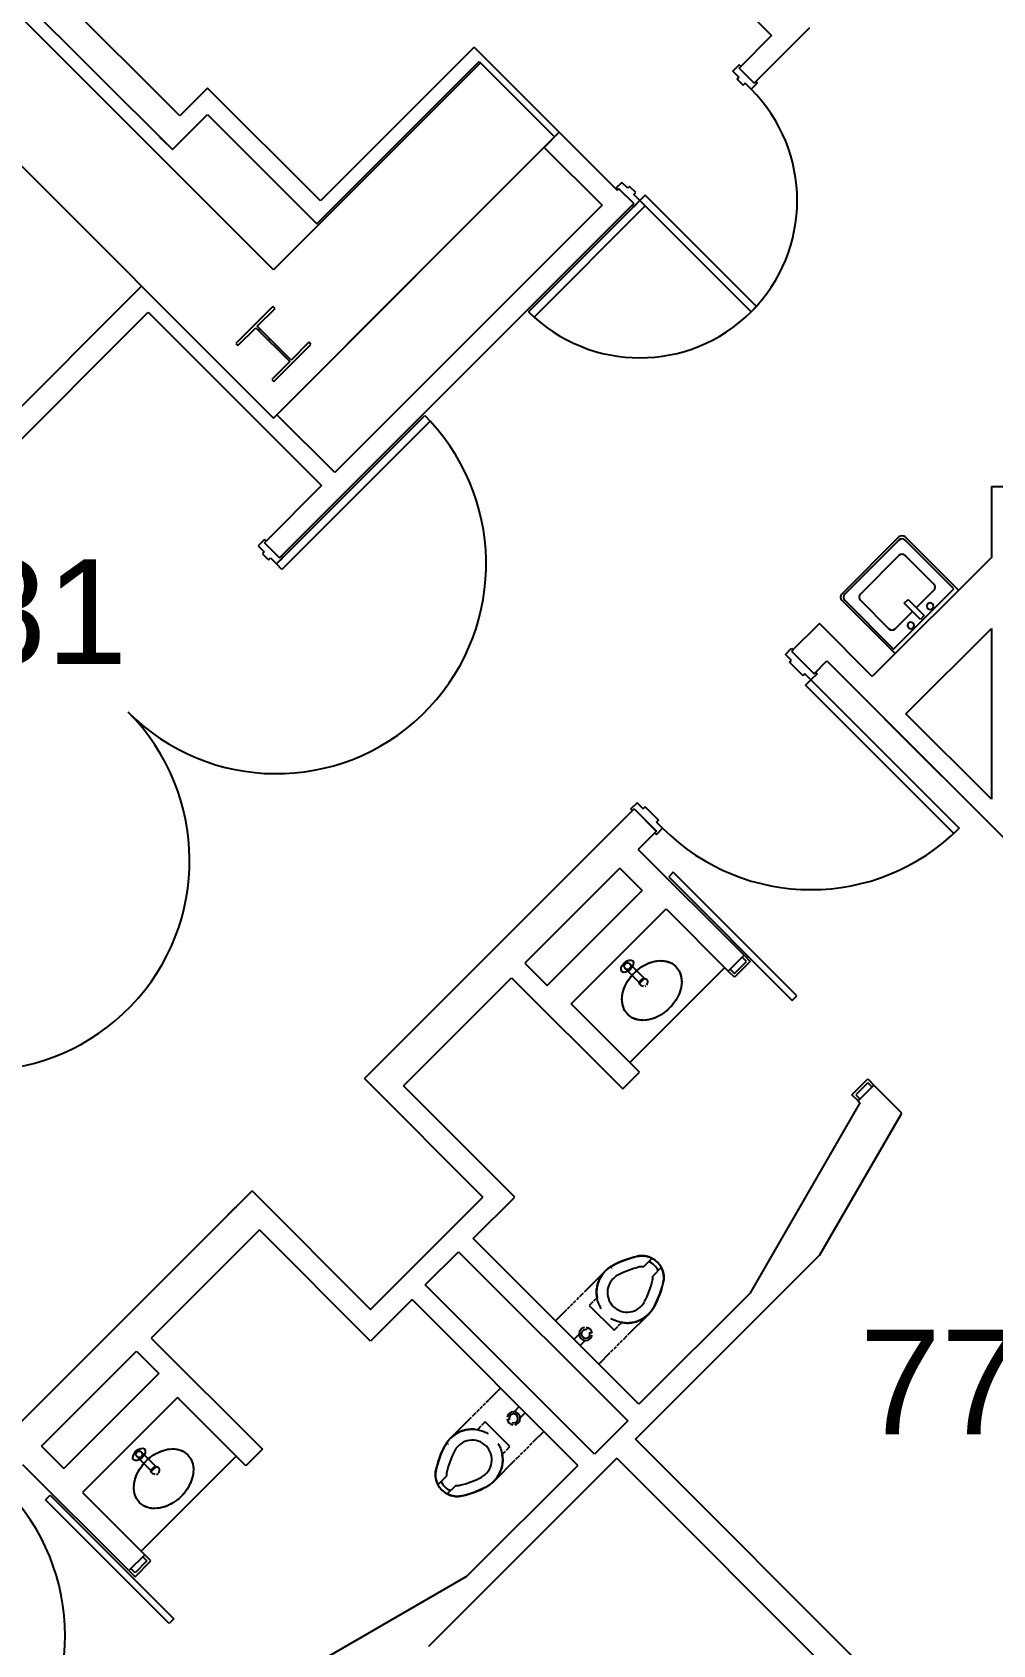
# Model space of a CAD drawing. Header units: inches. Extents: x -59 to 5673, y -29 to 4299.
# Drawn here: x 557.1 to 776.9, y 3102.1 to 3471.1 of the extents above; entities that cross this region are included whole.
import ezdxf

# ---------------------------------------------------------------- set-up
doc = ezdxf.new("R2010")
doc.units = ezdxf.units.IN
doc.header["$LTSCALE"] = 96
doc.header["$MEASUREMENT"] = 0
for name, color, linetype in [('A-ANNO-ROOM', 4, 'Continuous'), ('A-COLS', 5, 'Continuous'), ('A-DOOR', 2, 'Continuous'), ('A-FLOR-CASE', 3, 'Continuous'), ('A-FLOR-PFIX', 2, 'Continuous'), ('A-WALL-FULL', 6, 'Continuous')]:
    doc.layers.add(name, color=color, linetype=linetype)
doc.layers.add('AE-108$0$A-WALL-PATT', color=8, linetype='Continuous', lineweight=9)
doc.styles.add('ARIAL', font='arial.ttf')

msp = doc.modelspace()

# ---------------------------------------------------------------- hatches: boundary and pattern name
at = {"layer": 'AE-108$0$A-WALL-PATT', "lineweight": 9}
h = msp.add_hatch(dxfattribs=at)
h.set_pattern_fill('FP_1', color=256, style=0, pattern_type=2)
h.set_pattern_definition([(0, (0, -1.105), (30.72, 7.68), [1.267, -21.773, 1.267, -21.773, -122.88]), (0, (0, -1.105), (30.72, 7.68), [-46.08, 1.267, -44.813, 1.267, -21.773, -53.76]), (0, (0, -1.105), (30.72, 7.68), [-115.2, 1.267, -14.093, 1.267, -37.133]), (120, (11.52, 2.735), (-22.011075, 22.7643), [1.267, -21.773, 1.267, -21.773, -122.88]), (120, (11.52, 2.735), (-22.011075, 22.7643), [-46.08, 1.267, -44.813, 1.267, -21.773, -53.76]), (120, (11.52, 2.735), (-22.011075, 22.7643), [-115.2, 1.267, -14.093, 1.267, -37.133]), (240, (15.36, 18.095), (-8.708925, -30.4443), [1.267, -21.773, 1.267, -21.773, -122.88]), (240, (15.36, 18.095), (-8.708925, -30.4443), [-46.08, 1.267, -44.813, 1.267, -21.773, -53.76]), (240, (15.36, 18.095), (-8.708925, -30.4443), [-115.2, 1.267, -14.093, 1.267, -37.133])])
h.paths.add_polyline_path([(813.67, 3029.69), (814.11, 3030.13), (776.3, 3067.95), (775.86, 3067.5), (813.23, 3030.13)], flags=0)
h.paths.add_polyline_path([(762.16, 3081.2), (762.6, 3081.65), (723.18, 3121.07), (722.73, 3120.63), (762.07, 3081.29)], flags=0)
h.paths.add_polyline_path([(709.03, 3134.33), (709.48, 3134.77), (692.15, 3152.09), (691.71, 3151.65), (708.95, 3134.41)], flags=0)

# ---------------------------------------------------------------- linework, layer by layer
at = {"layer": 'A-COLS'}
for p, q in [((612.18, 3408.33), (603.7, 3399.85)), ((608.57, 3403.77), (612.66, 3407.86)), ((612.66, 3407.86), (612.18, 3408.33)), ((604.17, 3399.37), (608.26, 3403.46)), ((608.26, 3403.46), (616.01, 3395.72)), ((616.32, 3396.02), (608.57, 3403.77)), ((608.84, 3402.89), (609.14, 3403.19)), ((603.7, 3399.85), (604.17, 3399.37)), ((611.14, 3400.59), (611.44, 3400.89)), ((612.4, 3391.15), (620.88, 3399.63)), ((620.41, 3400.11), (616.32, 3396.02)), ((620.88, 3399.63), (620.41, 3400.11)), ((616.01, 3395.72), (611.92, 3391.62)), ((611.92, 3391.62), (612.4, 3391.15))]:
    msp.add_line(p, q, dxfattribs=at)
at = {"layer": 'A-DOOR'}
for p, q in [((717.44, 3462.17), (718.86, 3463.59)), ((718.86, 3463.59), (717.44, 3462.17)), ((718.81, 3460.8), (717.44, 3462.17)), ((717.44, 3462.17), (718.81, 3460.8)), ((718.86, 3463.59), (719.21, 3463.23)), ((719.21, 3463.23), (718.86, 3463.59)), ((719.21, 3463.23), (718.86, 3462.88)), ((718.86, 3462.88), (719.21, 3463.23)), ((718.86, 3462.88), (722.31, 3459.43)), ((722.31, 3459.43), (718.86, 3462.88)), ((718.37, 3460.36), (718.81, 3460.8)), ((718.81, 3460.8), (718.37, 3460.36)), ((719.79, 3458.94), (718.37, 3460.36)), ((718.37, 3460.36), (719.79, 3458.94)), ((720.23, 3459.39), (719.79, 3458.94)), ((719.79, 3458.94), (720.23, 3459.39)), ((721.6, 3458.02), (720.23, 3459.39)), ((720.23, 3459.39), (721.6, 3458.02)), ((723.01, 3459.43), (721.6, 3458.02)), ((721.6, 3458.02), (723.01, 3459.43)), ((722.31, 3459.43), (722.66, 3459.78)), ((722.66, 3459.78), (722.31, 3459.43)), ((722.66, 3459.78), (723.01, 3459.43)), ((723.01, 3459.43), (722.66, 3459.78)), ((691.99, 3436.72), (690.57, 3435.3)), ((691.99, 3436.72), (690.57, 3435.3)), ((693.36, 3435.35), (691.99, 3436.72)), ((693.36, 3435.35), (691.99, 3436.72)), ((693.8, 3435.78), (693.36, 3435.35)), ((693.8, 3435.78), (693.36, 3435.35)), ((695.21, 3434.37), (693.8, 3435.78)), ((695.21, 3434.37), (693.8, 3435.78)), ((670.69, 3407.11), (696.14, 3432.56)), ((690.57, 3435.3), (690.93, 3434.95)), ((690.57, 3435.3), (690.93, 3434.95)), ((690.93, 3434.95), (691.28, 3435.3)), ((691.28, 3435.3), (694.73, 3431.85)), ((694.73, 3431.85), (694.38, 3431.5)), ((694.73, 3431.15), (696.14, 3432.56)), ((694.73, 3431.15), (696.14, 3432.56)), ((694.77, 3433.93), (695.21, 3434.37)), ((694.77, 3433.93), (695.21, 3434.37)), ((696.14, 3432.56), (694.77, 3433.93)), ((694.77, 3433.93), (697.38, 3431.32)), ((697.38, 3433.8), (696.14, 3432.56)), ((697.38, 3431.32), (696.14, 3432.56)), ((696.14, 3432.56), (721.6, 3407.11)), ((722.84, 3408.34), (697.38, 3433.8)), ((671.92, 3405.87), (697.38, 3431.32)), ((694.38, 3431.5), (694.73, 3431.15)), ((694.38, 3431.5), (694.73, 3431.15)), ((670.69, 3407.11), (671.92, 3405.87)), ((721.6, 3407.11), (722.84, 3408.34)), ((612.98, 3349.4), (646.92, 3383.34)), ((648.16, 3382.1), (614.22, 3348.16)), ((646.92, 3383.34), (648.16, 3382.1)), ((610.24, 3354.97), (608.83, 3353.56)), ((610.6, 3354.62), (610.24, 3354.97)), ((610.24, 3354.26), (610.6, 3354.62)), ((613.69, 3350.82), (610.24, 3354.26)), ((608.83, 3353.56), (610.2, 3352.19)), ((610.2, 3352.19), (609.76, 3351.74)), ((609.76, 3351.74), (611.17, 3350.33)), ((611.17, 3350.33), (611.61, 3350.77)), ((611.61, 3350.77), (612.98, 3349.4)), ((612.98, 3349.4), (614.4, 3350.82)), ((614.04, 3351.17), (613.69, 3350.82)), ((614.4, 3350.82), (614.04, 3351.17)), ((614.22, 3348.16), (612.98, 3349.4)), ((729.45, 3328.69), (730.87, 3330.11)), ((729.45, 3328.69), (730.87, 3330.11)), ((730.82, 3327.32), (729.45, 3328.69)), ((730.82, 3327.32), (729.45, 3328.69)), ((730.87, 3330.11), (731.22, 3329.75)), ((730.87, 3330.11), (731.22, 3329.75)), ((731.22, 3329.75), (730.87, 3329.4)), ((730.87, 3329.4), (735.99, 3324.27)), ((730.38, 3326.88), (730.82, 3327.32)), ((730.38, 3326.88), (730.82, 3327.32)), ((733.48, 3323.79), (730.38, 3326.88)), ((733.48, 3323.79), (730.38, 3326.88)), ((733.92, 3324.23), (733.48, 3323.79)), ((733.92, 3324.23), (733.48, 3323.79)), ((734.87, 3323.28), (733.92, 3324.23)), ((733.92, 3324.23), (735.29, 3322.86)), ((734.05, 3321.62), (735.29, 3322.86)), ((767.99, 3287.68), (734.05, 3321.62)), ((735.29, 3322.86), (734.87, 3323.28)), ((735.29, 3322.86), (734.87, 3323.28)), ((736.7, 3324.27), (735.29, 3322.86)), ((736.7, 3324.27), (735.29, 3322.86)), ((735.29, 3322.86), (769.23, 3288.92)), ((735.93, 3324.34), (735.99, 3324.27)), ((735.99, 3324.27), (736.35, 3324.63)), ((736.35, 3324.63), (736.7, 3324.27)), ((736.35, 3324.63), (736.7, 3324.27)), ((695.51, 3294.75), (694.1, 3293.34)), ((694.1, 3293.34), (695.51, 3294.75)), ((694.1, 3293.34), (694.45, 3292.98)), ((694.45, 3292.98), (694.1, 3293.34)), ((694.45, 3292.98), (694.8, 3293.34)), ((694.8, 3293.34), (694.45, 3292.98)), ((694.8, 3293.34), (699.86, 3288.28)), ((694.8, 3293.34), (699.93, 3288.21)), ((696.88, 3293.38), (695.51, 3294.75)), ((695.51, 3294.75), (696.88, 3293.38)), ((697.32, 3293.82), (696.88, 3293.38)), ((696.88, 3293.38), (697.32, 3293.82)), ((700.42, 3290.73), (697.32, 3293.82)), ((697.32, 3293.82), (700.42, 3290.73)), ((699.93, 3288.21), (699.58, 3287.86)), ((699.58, 3287.86), (699.93, 3288.21)), ((699.58, 3287.86), (699.93, 3287.5)), ((699.93, 3287.5), (699.58, 3287.86)), ((699.86, 3288.28), (699.93, 3288.21)), ((699.93, 3288.21), (699.86, 3288.28)), ((699.93, 3287.5), (701.34, 3288.92)), ((701.34, 3288.92), (699.93, 3287.5)), ((699.97, 3290.29), (700.42, 3290.73)), ((700.42, 3290.73), (699.97, 3290.29)), ((700.93, 3289.34), (699.97, 3290.29)), ((699.97, 3290.29), (701.34, 3288.92)), ((701.34, 3288.92), (700.93, 3289.34)), ((700.93, 3289.34), (701.34, 3288.92)), ((769.23, 3288.92), (767.99, 3287.68)), ((703.79, 3278.87), (702.73, 3277.81)), ((702.73, 3277.81), (731.02, 3249.52)), ((732.08, 3250.58), (703.79, 3278.87)), ((721.41, 3258.42), (717.79, 3254.8)), ((717.79, 3255.68), (720.53, 3258.42)), ((719.55, 3259.4), (720, 3259.84)), ((720.53, 3258.42), (719.55, 3259.4)), ((720, 3259.84), (721.41, 3258.42)), ((716.37, 3256.21), (716.81, 3256.66)), ((717.79, 3254.8), (716.37, 3256.21)), ((716.81, 3256.66), (717.79, 3255.68)), ((731.02, 3249.52), (732.08, 3250.58)), ((744.66, 3227.93), (748.28, 3231.55)), ((748.28, 3230.67), (745.54, 3227.93)), ((748.28, 3231.55), (749.69, 3230.14)), ((749.25, 3229.7), (748.28, 3230.67)), ((749.69, 3230.14), (749.25, 3229.7)), ((746.07, 3226.52), (744.66, 3227.93)), ((745.54, 3227.93), (746.51, 3226.96)), ((746.51, 3226.96), (746.07, 3226.52)), ((560.16, 3135.24), (561.22, 3136.3)), ((588.45, 3106.95), (560.16, 3135.24)), ((561.22, 3136.3), (589.51, 3108.01)), ((582.82, 3122.66), (582.37, 3122.22)), ((582.37, 3122.22), (583.35, 3121.24)), ((584.23, 3121.24), (582.82, 3122.66)), ((579.63, 3119.48), (579.19, 3119.03)), ((579.19, 3119.03), (580.61, 3117.62)), ((580.61, 3118.5), (579.63, 3119.48)), ((580.61, 3117.62), (584.23, 3121.24)), ((580.61, 3117.62), (584.23, 3121.24)), ((583.35, 3121.24), (580.61, 3118.5)), ((589.51, 3108.01), (588.45, 3106.95))]:
    msp.add_line(p, q, dxfattribs=at)
for centre, radius, start, end in [((696.14, 3432.56), 36, 315, 45), ((696.14, 3432.56), 36, 315, 45), ((696.14, 3432.56), 36, 225, 315), ((612.98, 3349.4), 48, 225, 42.9106), ((545.1, 3281.52), 48, 227.0894, 45), ((735.29, 3322.86), 48, 225, 315), ((735.29, 3322.86), 48, 225, 315), ((516.61, 3104.19), 48, 315, 45)]:
    msp.add_arc(centre, radius, start, end, dxfattribs=at)
at = {"layer": 'A-FLOR-CASE'}
for p, q in [((715.58, 3257.01), (693.83, 3235.27)), ((603.76, 3145.2), (582.02, 3123.45))]:
    msp.add_line(p, q, dxfattribs=at)
at = {"layer": 'A-FLOR-PFIX'}
for p, q in [((755.43, 3355.57), (742.35, 3342.49)), ((755.43, 3354.86), (743.06, 3342.49)), ((769.04, 3343.37), (756.85, 3355.57)), ((767.98, 3343.72), (756.85, 3354.86)), ((755.43, 3351.32), (746.59, 3342.49)), ((763.39, 3344.78), (756.85, 3351.32)), ((754.2, 3329.93), (767.98, 3343.72)), ((759.41, 3339.39), (763.39, 3343.37)), ((742.35, 3341.07), (754.55, 3328.87)), ((743.06, 3341.07), (754.2, 3329.93)), ((746.59, 3341.07), (753.13, 3334.53)), ((756.63, 3340.4), (757.51, 3341.28)), ((760.32, 3336.71), (756.63, 3340.4)), ((757.51, 3341.28), (761.2, 3337.59)), ((754.55, 3334.53), (758.53, 3338.51)), ((761.2, 3337.59), (760.32, 3336.71)), ((698.13, 3258.03), (699.56, 3258.47)), ((699.56, 3258.47), (700.96, 3258.61)), ((700.96, 3258.61), (702.26, 3258.45)), ((702.26, 3258.45), (703.42, 3258)), ((696.13, 3253.48), (692.77, 3256.83)), ((693.34, 3253.93), (694.28, 3255.23)), ((693.83, 3257.89), (697.19, 3254.54)), ((694.28, 3255.23), (695.43, 3256.38)), ((695.43, 3256.38), (696.74, 3257.33)), ((696.74, 3257.33), (698.13, 3258.03)), ((703.42, 3258), (704.38, 3257.28)), ((704.38, 3257.28), (705.1, 3256.32)), ((705.07, 3256.39), (705.19, 3256.16)), ((705.1, 3256.32), (705.55, 3255.16)), ((705.55, 3255.16), (705.71, 3253.86)), ((692.05, 3249.71), (692.19, 3251.1)), ((692.19, 3251.1), (692.63, 3252.53)), ((692.63, 3252.53), (693.34, 3253.93)), ((695.98, 3253.58), (696.01, 3253.8)), ((696.1, 3253.21), (695.98, 3253.58)), ((696.01, 3253.8), (696.66, 3254.44)), ((696.44, 3252.87), (696.1, 3253.21)), ((697.19, 3254.54), (696.13, 3253.48)), ((696.98, 3252.73), (696.44, 3252.87)), ((696.66, 3254.44), (697.28, 3254.56)), ((697.28, 3254.56), (697.68, 3254.38)), ((697.68, 3254.38), (697.78, 3254.27)), ((705.13, 3251.03), (704.43, 3249.64)), ((705.57, 3252.46), (705.13, 3251.03)), ((705.71, 3253.86), (705.57, 3252.46)), ((692.21, 3248.4), (692.05, 3249.71)), ((692.66, 3247.24), (692.21, 3248.4)), ((693.38, 3246.28), (692.66, 3247.24)), ((703.48, 3248.33), (702.33, 3247.18)), ((704.43, 3249.64), (703.48, 3248.33)), ((694.34, 3245.56), (693.38, 3246.28)), ((694.51, 3245.47), (694.28, 3245.59)), ((695.5, 3245.11), (694.34, 3245.56)), ((696.81, 3244.95), (695.5, 3245.11)), ((698.2, 3245.09), (696.81, 3244.95)), ((699.63, 3245.53), (698.2, 3245.09)), ((701.03, 3246.23), (699.63, 3245.53)), ((702.33, 3247.18), (701.03, 3246.23)), ((688.84, 3188.14), (689.06, 3188.32)), ((689.06, 3188.32), (689.29, 3188.48)), ((689.29, 3188.48), (689.53, 3188.63)), ((689.53, 3188.63), (689.77, 3188.77)), ((689.77, 3188.77), (689.94, 3188.87)), ((689.94, 3188.87), (690.76, 3189.28)), ((690.76, 3189.28), (691.6, 3189.66)), ((691.6, 3189.66), (692.45, 3190.01)), ((692.45, 3190.01), (693.32, 3190.33)), ((693.32, 3190.33), (694.19, 3190.61)), ((694.19, 3190.61), (695.08, 3190.85)), ((695.08, 3190.85), (695.47, 3190.95)), ((695.47, 3190.95), (695.67, 3190.99)), ((695.67, 3190.99), (695.87, 3191.02)), ((695.87, 3191.02), (696.07, 3191.05)), ((696.07, 3191.05), (696.26, 3191.06)), ((696.26, 3191.06), (696.46, 3191.08)), ((696.46, 3191.08), (696.66, 3191.08)), ((696.66, 3191.08), (696.86, 3191.07)), ((696.86, 3191.07), (697.06, 3191.06)), ((696.97, 3188.55), (698.93, 3190.51)), ((697.06, 3191.06), (697.26, 3191.04)), ((697.26, 3191.04), (697.46, 3191.01)), ((697.46, 3191.01), (697.66, 3190.97)), ((697.66, 3190.97), (697.85, 3190.92)), ((697.85, 3190.92), (698.04, 3190.87)), ((698.04, 3190.87), (698.23, 3190.81)), ((698.23, 3190.81), (698.42, 3190.74)), ((698.42, 3190.74), (698.61, 3190.66)), ((698.61, 3190.66), (698.79, 3190.58)), ((698.79, 3190.58), (698.97, 3190.49)), ((698.97, 3190.49), (699.14, 3190.39)), ((701.05, 3188.39), (699.09, 3186.43)), ((699.14, 3190.39), (699.31, 3190.29)), ((699.31, 3190.29), (699.48, 3190.18)), ((699.48, 3190.18), (699.64, 3190.06)), ((699.64, 3190.06), (699.8, 3189.93)), ((699.8, 3189.93), (699.95, 3189.8)), ((699.95, 3189.8), (700.1, 3189.67)), ((700.1, 3189.67), (700.15, 3189.61)), ((700.15, 3189.61), (700.29, 3189.47)), ((700.29, 3189.47), (700.42, 3189.32)), ((700.42, 3189.32), (700.55, 3189.16)), ((700.55, 3189.16), (700.67, 3189)), ((700.67, 3189), (700.78, 3188.84)), ((700.78, 3188.84), (700.89, 3188.67)), ((700.89, 3188.67), (700.99, 3188.5)), ((700.99, 3188.5), (701.08, 3188.32)), ((701.08, 3188.32), (701.17, 3188.14)), ((683.44, 3182.8), (688.27, 3187.63)), ((686.45, 3184.45), (686.53, 3184.72)), ((686.53, 3184.72), (686.61, 3184.98)), ((686.61, 3184.98), (686.71, 3185.25)), ((686.71, 3185.25), (686.82, 3185.5)), ((686.82, 3185.5), (686.93, 3185.76)), ((686.93, 3185.76), (687.06, 3186.01)), ((687.06, 3186.01), (687.2, 3186.25)), ((687.2, 3186.25), (687.35, 3186.49)), ((687.35, 3186.49), (687.5, 3186.72)), ((687.5, 3186.72), (687.67, 3186.95)), ((687.67, 3186.95), (687.85, 3187.17)), ((687.85, 3187.17), (688.03, 3187.38)), ((688.03, 3187.38), (688.22, 3187.58)), ((688.22, 3187.58), (688.42, 3187.78)), ((688.42, 3187.78), (688.63, 3187.96)), ((688.63, 3187.96), (688.84, 3188.14)), ((701.17, 3188.14), (701.25, 3187.96)), ((701.25, 3187.96), (701.32, 3187.77)), ((701.48, 3184.94), (701.26, 3184.04)), ((701.32, 3187.77), (701.38, 3187.58)), ((701.38, 3187.58), (701.44, 3187.39)), ((701.44, 3187.39), (701.49, 3187.19)), ((701.5, 3185.01), (701.48, 3184.94)), ((701.49, 3187.19), (701.53, 3187)), ((701.54, 3185.21), (701.5, 3185.01)), ((701.53, 3187), (701.56, 3186.8)), ((701.57, 3185.41), (701.54, 3185.21)), ((701.56, 3186.8), (701.59, 3186.6)), ((701.59, 3185.61), (701.57, 3185.41)), ((701.59, 3186.6), (701.61, 3186.4)), ((701.61, 3185.8), (701.59, 3185.61)), ((701.61, 3186.4), (701.61, 3186.2)), ((701.61, 3186.2), (701.62, 3186)), ((701.62, 3186), (701.61, 3185.8)), ((680.97, 3180.33), (681.51, 3180.87)), ((681.68, 3181.04), (682.21, 3181.58)), ((682.38, 3181.74), (683.27, 3182.63)), ((686.33, 3181.45), (685.55, 3180.67)), ((686.22, 3182.79), (686.23, 3183.07)), ((686.23, 3182.51), (686.22, 3182.79)), ((686.23, 3183.07), (686.25, 3183.35)), ((686.24, 3182.23), (686.23, 3182.51)), ((686.26, 3181.95), (686.24, 3182.23)), ((686.25, 3183.35), (686.29, 3183.62)), ((686.3, 3181.67), (686.26, 3181.95)), ((686.29, 3183.62), (686.33, 3183.9)), ((686.34, 3181.39), (686.3, 3181.67)), ((686.33, 3183.9), (686.38, 3184.18)), ((686.4, 3181.12), (686.34, 3181.39)), ((686.38, 3184.18), (686.45, 3184.45)), ((686.47, 3180.85), (686.4, 3181.12)), ((686.55, 3180.58), (686.47, 3180.85)), ((700.36, 3181.44), (699.99, 3180.59)), ((700.69, 3182.29), (700.36, 3181.44)), ((700.99, 3183.16), (700.69, 3182.29)), ((701.26, 3184.04), (700.99, 3183.16)), ((676.82, 3176.18), (679.39, 3178.75)), ((679.55, 3178.91), (680.09, 3179.45)), ((680.26, 3179.62), (680.8, 3180.16)), ((685.4, 3180.52), (684.56, 3179.68)), ((684.56, 3179.68), (690.22, 3174.02)), ((686.64, 3180.31), (686.55, 3180.58)), ((686.74, 3180.05), (686.64, 3180.31)), ((686.85, 3179.8), (686.74, 3180.05)), ((686.97, 3179.54), (686.85, 3179.8)), ((687.1, 3179.3), (686.97, 3179.54)), ((687.24, 3179.05), (687.1, 3179.3)), ((687.31, 3178.94), (687.24, 3179.05)), ((698.17, 3177.73), (693.34, 3172.9)), ((697.64, 3177.25), (697.42, 3177.08)), ((697.85, 3177.43), (697.64, 3177.25)), ((698.06, 3177.62), (697.85, 3177.43)), ((698.26, 3177.82), (698.06, 3177.62)), ((698.45, 3178.03), (698.26, 3177.82)), ((698.63, 3178.24), (698.45, 3178.03)), ((698.8, 3178.46), (698.63, 3178.24)), ((698.97, 3178.69), (698.8, 3178.46)), ((699.12, 3178.92), (698.97, 3178.69)), ((699.27, 3179.16), (699.12, 3178.92)), ((699.41, 3179.4), (699.27, 3179.16)), ((699.59, 3179.76), (699.41, 3179.4)), ((699.99, 3180.59), (699.59, 3179.76)), ((689.76, 3176.6), (689.52, 3176.74)), ((690.01, 3176.47), (689.76, 3176.6)), ((690.26, 3176.34), (690.01, 3176.47)), ((690.22, 3174.02), (691.06, 3174.87)), ((690.52, 3176.23), (690.26, 3176.34)), ((690.78, 3176.13), (690.52, 3176.23)), ((691.04, 3176.03), (690.78, 3176.13)), ((691.31, 3175.95), (691.04, 3176.03)), ((691.21, 3175.02), (691.99, 3175.79)), ((691.58, 3175.88), (691.31, 3175.95)), ((691.85, 3175.82), (691.58, 3175.88)), ((692.13, 3175.77), (691.85, 3175.82)), ((692.4, 3175.73), (692.13, 3175.77)), ((692.68, 3175.71), (692.4, 3175.73)), ((692.96, 3175.69), (692.68, 3175.71)), ((693.24, 3175.68), (692.96, 3175.69)), ((693.52, 3175.69), (693.24, 3175.68)), ((693.8, 3175.71), (693.52, 3175.69)), ((694.08, 3175.74), (693.8, 3175.71)), ((694.36, 3175.78), (694.08, 3175.74)), ((694.63, 3175.83), (694.36, 3175.78)), ((694.91, 3175.89), (694.63, 3175.83)), ((695.18, 3175.96), (694.91, 3175.89)), ((695.44, 3176.05), (695.18, 3175.96)), ((695.71, 3176.14), (695.44, 3176.05)), ((695.97, 3176.24), (695.71, 3176.14)), ((696.22, 3176.36), (695.97, 3176.24)), ((696.47, 3176.48), (696.22, 3176.36)), ((696.72, 3176.62), (696.47, 3176.48)), ((696.96, 3176.76), (696.72, 3176.62)), ((697.19, 3176.92), (696.96, 3176.76)), ((697.42, 3177.08), (697.19, 3176.92)), ((681.06, 3171.94), (682.23, 3173.11)), ((682.47, 3170.52), (683.65, 3171.69)), ((690.7, 3170.26), (690.16, 3169.72)), ((691.4, 3170.97), (690.87, 3170.43)), ((692.11, 3171.67), (691.57, 3171.13)), ((693.17, 3172.74), (692.28, 3171.84)), ((689.28, 3168.85), (686.72, 3166.28)), ((689.99, 3169.55), (689.45, 3169.01)), ((661.69, 3158.22), (664.27, 3160.8)), ((657.81, 3154.34), (658.71, 3155.25)), ((658.86, 3155.39), (659.42, 3155.95)), ((659.57, 3156.1), (660.13, 3156.66)), ((660.28, 3156.81), (660.82, 3157.36)), ((660.99, 3157.52), (661.54, 3158.07)), ((668.51, 3156.56), (667.34, 3155.38)), ((669.92, 3155.14), (668.75, 3153.97)), ((652.81, 3149.34), (657.64, 3154.17)), ((656.35, 3151.25), (656.63, 3151.3)), ((656.63, 3151.3), (656.9, 3151.34)), ((656.9, 3151.34), (657.18, 3151.37)), ((657.18, 3151.37), (657.46, 3151.39)), ((657.46, 3151.39), (657.74, 3151.39)), ((657.74, 3151.39), (658.02, 3151.39)), ((658.02, 3151.39), (658.3, 3151.37)), ((658.3, 3151.37), (658.58, 3151.34)), ((658.58, 3151.34), (658.86, 3151.31)), ((658.86, 3151.31), (659.13, 3151.26)), ((659.77, 3152.06), (658.99, 3151.28)), ((660.76, 3153.05), (659.92, 3152.21)), ((666.42, 3147.4), (660.76, 3153.05)), ((651.39, 3147.31), (651.58, 3147.67)), ((651.58, 3147.67), (651.71, 3147.92)), ((651.71, 3147.92), (651.86, 3148.16)), ((651.86, 3148.16), (652.01, 3148.39)), ((652.01, 3148.39), (652.18, 3148.62)), ((652.18, 3148.62), (652.35, 3148.84)), ((652.35, 3148.84), (652.53, 3149.05)), ((652.53, 3149.05), (652.72, 3149.26)), ((652.72, 3149.26), (652.92, 3149.45)), ((652.92, 3149.45), (653.13, 3149.64)), ((653.13, 3149.64), (653.34, 3149.82)), ((653.34, 3149.82), (653.56, 3150)), ((653.56, 3150), (653.79, 3150.16)), ((653.79, 3150.16), (654.02, 3150.31)), ((654.02, 3150.31), (654.26, 3150.46)), ((654.26, 3150.46), (654.51, 3150.59)), ((654.51, 3150.59), (654.76, 3150.72)), ((654.76, 3150.72), (655.02, 3150.83)), ((655.02, 3150.83), (655.28, 3150.94)), ((655.28, 3150.94), (655.54, 3151.03)), ((655.54, 3151.03), (655.81, 3151.11)), ((655.81, 3151.11), (656.08, 3151.19)), ((656.08, 3151.19), (656.35, 3151.25)), ((659.13, 3151.26), (659.4, 3151.2)), ((659.4, 3151.2), (659.68, 3151.12)), ((659.68, 3151.12), (659.94, 3151.04)), ((659.94, 3151.04), (660.21, 3150.95)), ((660.21, 3150.95), (660.47, 3150.85)), ((660.47, 3150.85), (660.72, 3150.73)), ((660.72, 3150.73), (660.97, 3150.61)), ((660.97, 3150.61), (661.22, 3150.48)), ((661.22, 3150.48), (661.46, 3150.33)), ((663.67, 3148.14), (663.74, 3148.02)), ((663.74, 3148.02), (663.88, 3147.78)), ((663.88, 3147.78), (664.01, 3147.53)), ((671.43, 3148.16), (670.89, 3147.63)), ((674.17, 3150.9), (671.6, 3148.33)), ((584.4, 3141.75), (581.04, 3145.11)), ((582.11, 3146.17), (585.46, 3142.81)), ((582.56, 3143.5), (583.71, 3144.65)), ((583.71, 3144.65), (585.01, 3145.6)), ((585.01, 3145.6), (586.41, 3146.31)), ((586.41, 3146.31), (587.84, 3146.74)), ((587.84, 3146.74), (589.23, 3146.89)), ((589.23, 3146.89), (590.54, 3146.73)), ((590.54, 3146.73), (591.7, 3146.28)), ((591.7, 3146.28), (592.66, 3145.56)), ((592.66, 3145.56), (593.38, 3144.6)), ((593.35, 3144.66), (593.47, 3144.43)), ((593.38, 3144.6), (593.83, 3143.44)), ((649.73, 3143.03), (649.99, 3143.91)), ((649.99, 3143.91), (650.29, 3144.78)), ((650.29, 3144.78), (650.62, 3145.64)), ((650.62, 3145.64), (650.99, 3146.49)), ((650.99, 3146.49), (651.39, 3147.31)), ((667.54, 3144.27), (662.71, 3139.44)), ((664.01, 3147.53), (664.14, 3147.28)), ((664.14, 3147.28), (664.25, 3147.02)), ((664.25, 3147.02), (664.35, 3146.76)), ((664.35, 3146.76), (664.44, 3146.5)), ((664.44, 3146.5), (664.51, 3146.23)), ((664.51, 3146.23), (664.58, 3145.96)), ((664.58, 3145.96), (664.64, 3145.68)), ((664.64, 3145.68), (664.69, 3145.41)), ((664.65, 3145.63), (665.42, 3146.4)), ((664.69, 3145.41), (664.72, 3145.13)), ((664.72, 3145.13), (664.74, 3144.85)), ((664.75, 3144.01), (664.73, 3143.73)), ((664.74, 3144.85), (664.76, 3144.57)), ((664.76, 3144.29), (664.75, 3144.01)), ((664.76, 3144.57), (664.76, 3144.29)), ((665.59, 3146.56), (666.42, 3147.4)), ((668.6, 3145.33), (667.71, 3144.44)), ((669.31, 3146.04), (668.77, 3145.5)), ((670.01, 3146.75), (669.48, 3146.21)), ((670.72, 3147.45), (670.18, 3146.92)), ((580.47, 3139.38), (580.91, 3140.81)), ((580.91, 3140.81), (581.61, 3142.2)), ((581.61, 3142.2), (582.56, 3143.5)), ((584.26, 3141.86), (584.29, 3142.08)), ((584.37, 3141.48), (584.26, 3141.86)), ((584.29, 3142.08), (584.94, 3142.72)), ((584.71, 3141.14), (584.37, 3141.48)), ((585.46, 3142.81), (584.4, 3141.75)), ((585.26, 3141), (584.71, 3141.14)), ((584.94, 3142.72), (585.56, 3142.84)), ((585.56, 3142.84), (585.96, 3142.66)), ((585.96, 3142.66), (586.05, 3142.55)), ((593.85, 3140.73), (593.41, 3139.31)), ((593.83, 3143.44), (593.99, 3142.13)), ((593.99, 3142.13), (593.85, 3140.73)), ((649.37, 3141.27), (649.39, 3141.47)), ((649.37, 3141.07), (649.37, 3141.27)), ((649.37, 3140.87), (649.37, 3141.07)), ((649.38, 3140.67), (649.37, 3140.87)), ((649.39, 3140.47), (649.38, 3140.67)), ((649.39, 3141.47), (649.41, 3141.67)), ((649.42, 3140.27), (649.39, 3140.47)), ((649.41, 3141.67), (649.44, 3141.87)), ((649.45, 3140.08), (649.42, 3140.27)), ((649.44, 3141.87), (649.48, 3142.06)), ((649.48, 3142.06), (649.5, 3142.14)), ((649.5, 3142.14), (649.73, 3143.03)), ((649.93, 3138.69), (651.89, 3140.65)), ((663.48, 3140.36), (663.31, 3140.13)), ((663.64, 3140.59), (663.48, 3140.36)), ((663.78, 3140.83), (663.64, 3140.59)), ((663.92, 3141.07), (663.78, 3140.83)), ((664.05, 3141.32), (663.92, 3141.07)), ((664.17, 3141.57), (664.05, 3141.32)), ((664.27, 3141.83), (664.17, 3141.57)), ((664.37, 3142.09), (664.27, 3141.83)), ((664.46, 3142.36), (664.37, 3142.09)), ((664.53, 3142.63), (664.46, 3142.36)), ((664.6, 3142.9), (664.53, 3142.63)), ((664.65, 3143.18), (664.6, 3142.9)), ((664.7, 3143.45), (664.65, 3143.18)), ((664.73, 3143.73), (664.7, 3143.45)), ((580.33, 3137.98), (580.47, 3139.38)), ((580.49, 3136.68), (580.33, 3137.98)), ((580.94, 3135.52), (580.49, 3136.68)), ((591.76, 3136.61), (590.61, 3135.46)), ((592.7, 3137.91), (591.76, 3136.61)), ((593.41, 3139.31), (592.7, 3137.91)), ((649.49, 3139.88), (649.45, 3140.08)), ((649.54, 3139.69), (649.49, 3139.88)), ((649.6, 3139.5), (649.54, 3139.69)), ((649.66, 3139.31), (649.6, 3139.5)), ((649.73, 3139.12), (649.66, 3139.31)), ((649.81, 3138.94), (649.73, 3139.12)), ((649.9, 3138.76), (649.81, 3138.94)), ((649.99, 3138.58), (649.9, 3138.76)), ((650.09, 3138.41), (649.99, 3138.58)), ((650.2, 3138.24), (650.09, 3138.41)), ((650.31, 3138.07), (650.2, 3138.24)), ((650.43, 3137.91), (650.31, 3138.07)), ((650.56, 3137.76), (650.43, 3137.91)), ((650.69, 3137.61), (650.56, 3137.76)), ((650.83, 3137.46), (650.69, 3137.61)), ((650.89, 3137.41), (650.83, 3137.46)), ((651.03, 3137.27), (650.89, 3137.41)), ((651.19, 3137.14), (651.03, 3137.27)), ((651.34, 3137.02), (651.19, 3137.14)), ((651.5, 3136.9), (651.34, 3137.02)), ((651.67, 3136.79), (651.5, 3136.9)), ((651.84, 3136.68), (651.67, 3136.79)), ((652.02, 3136.59), (651.84, 3136.68)), ((652.19, 3136.5), (652.02, 3136.59)), ((654.01, 3138.52), (652.05, 3136.57)), ((657.67, 3136.75), (656.79, 3136.47)), ((658.53, 3137.06), (657.67, 3136.75)), ((659.38, 3137.41), (658.53, 3137.06)), ((660.22, 3137.79), (659.38, 3137.41)), ((661.04, 3138.21), (660.22, 3137.79)), ((661.21, 3138.3), (661.04, 3138.21)), ((661.46, 3138.45), (661.21, 3138.3)), ((661.69, 3138.6), (661.46, 3138.45)), ((661.92, 3138.76), (661.69, 3138.6)), ((662.14, 3138.93), (661.92, 3138.76)), ((662.35, 3139.11), (662.14, 3138.93)), ((662.56, 3139.3), (662.35, 3139.11)), ((662.76, 3139.5), (662.56, 3139.3)), ((662.95, 3139.7), (662.76, 3139.5)), ((663.14, 3139.91), (662.95, 3139.7)), ((663.31, 3140.13), (663.14, 3139.91)), ((581.66, 3134.56), (580.94, 3135.52)), ((582.62, 3133.84), (581.66, 3134.56)), ((582.78, 3133.75), (582.55, 3133.87)), ((583.78, 3133.39), (582.62, 3133.84)), ((585.08, 3133.23), (583.78, 3133.39)), ((586.48, 3133.37), (585.08, 3133.23)), ((587.91, 3133.81), (586.48, 3133.37)), ((589.3, 3134.51), (587.91, 3133.81)), ((590.61, 3135.46), (589.3, 3134.51)), ((652.38, 3136.41), (652.19, 3136.5)), ((652.56, 3136.34), (652.38, 3136.41)), ((652.75, 3136.27), (652.56, 3136.34)), ((652.94, 3136.21), (652.75, 3136.27)), ((653.13, 3136.15), (652.94, 3136.21)), ((653.33, 3136.11), (653.13, 3136.15)), ((653.52, 3136.07), (653.33, 3136.11)), ((653.72, 3136.04), (653.52, 3136.07)), ((653.92, 3136.02), (653.72, 3136.04)), ((654.12, 3136.01), (653.92, 3136.02)), ((654.32, 3136), (654.12, 3136.01)), ((654.52, 3136), (654.32, 3136)), ((654.72, 3136.01), (654.52, 3136)), ((654.92, 3136.03), (654.72, 3136.01)), ((655.12, 3136.06), (654.92, 3136.03)), ((655.31, 3136.09), (655.12, 3136.06)), ((655.51, 3136.13), (655.31, 3136.09)), ((655.9, 3136.23), (655.51, 3136.13)), ((656.79, 3136.47), (655.9, 3136.23))]:
    msp.add_line(p, q, dxfattribs=at)
for centre in [(693.3, 3257.36), (581.57, 3145.64)]:
    msp.add_circle(centre, 0.75, dxfattribs=at)
for centre, radius, start, end in [((756.14, 3354.86), 1, 45, 135), ((756.14, 3354.15), 1, 45, 135), ((756.14, 3350.62), 1, 45, 135), ((762.68, 3344.08), 1, 315, 45), ((743.06, 3341.78), 1, 135, 225), ((743.77, 3341.78), 1, 135, 225), ((747.3, 3341.78), 1, 135, 225), ((762.59, 3339.74), 0.75, 45, 225), ((762.59, 3339.74), 0.75, 225, 45), ((758.17, 3335.33), 0.75, 45, 225), ((758.17, 3335.33), 0.75, 225, 45), ((753.84, 3335.24), 1, 225, 315), ((696.94, 3253.73), 1, 287.4389, 305.9999), ((696.94, 3253.73), 1, 316.4853, 27), ((693.22, 3182.68), 7, 117.9647, 190.1501), ((690.04, 3187.99), 0.5, 135, 155), ((700.73, 3168.55), 23, 103.1995, 117.9647), ((700.73, 3168.55), 20.5, 103.1995, 117.9647), ((696.62, 3186.08), 5, 62.4576, 103.1995), ((696.62, 3186.08), 2.5, 81.8699, 103.1995), ((696.62, 3186.08), 5, 84.4426, 88.6497), ((696.62, 3186.08), 5, 69.4372, 75.0381), ((696.62, 3186.08), 4, 45, 67.2225), ((696.62, 3186.08), 5, 45, 62.5685), ((696.62, 3186.08), 4, 22.7775, 45), ((696.62, 3186.08), 5, 27.4315, 45), ((696.62, 3186.08), 5, 346.8005, 27.5424), ((693.22, 3182.68), 7, 162.59, 168.9346), ((693.22, 3182.68), 7, 147.7122, 153.6438), ((693.22, 3182.68), 7, 132.8372, 137.7864), ((693.22, 3182.68), 4.5, 117.9647, 225), ((679.09, 3190.19), 20.5, 332.0353, 346.8005), ((696.62, 3186.08), 2.5, 346.8005, 8.1301), ((679.09, 3190.19), 23, 332.0353, 346.8005), ((696.62, 3186.08), 5, 14.9619, 20.5628), ((696.62, 3186.08), 5, 1.3503, 5.5574), ((693.22, 3182.68), 7, 177.4709, 184.0365), ((693.22, 3182.68), 4.5, 225, 332.0353), ((693.22, 3182.68), 7, 259.8499, 332.0353), ((693.22, 3182.68), 7, 312.2136, 317.1628), ((683.73, 3173.19), 1.5, 135, 315), ((683.73, 3173.19), 1.5, 99.6633, 135), ((683.73, 3173.19), 0.996, 135, 22.3114), ((683.73, 3173.19), 0.996, 67.6886, 135), ((683.73, 3173.19), 1.5, 4.5824, 85.0375), ((693.22, 3182.68), 7, 265.9635, 272.5291), ((693.22, 3182.68), 7, 281.0654, 287.41), ((693.22, 3182.68), 7, 296.3562, 302.2878), ((683.73, 3173.19), 1.5, 315, 350.3367), ((667.25, 3153.88), 1.5, 315, 135), ((657.76, 3144.39), 7, 79.8499, 152.0353), ((657.76, 3144.39), 7, 85.9635, 92.5291), ((667.25, 3153.88), 1.5, 184.9625, 265.0375), ((667.25, 3153.88), 1.5, 135, 170.3367), ((667.25, 3153.88), 0.996, 135, 202.3114), ((667.25, 3153.88), 0.996, 247.6886, 135), ((667.25, 3153.88), 1.5, 279.3619, 315), ((671.89, 3136.89), 23, 152.0353, 166.8005), ((652.45, 3147.57), 0.5, 115, 135), ((657.76, 3144.39), 7, 132.2136, 137.1628), ((657.76, 3144.39), 4.5, 45, 152.0353), ((657.76, 3144.39), 7, 116.3562, 122.2878), ((657.76, 3144.39), 7, 101.0654, 107.41), ((671.89, 3136.89), 20.5, 152.0353, 166.8005), ((657.76, 3144.39), 4.5, 297.9647, 45), ((657.76, 3144.39), 7, 297.9647, 10.1501), ((657.76, 3144.39), 7, 357.4709, 4.0365), ((585.21, 3142), 1, 287.4389, 305.9999), ((585.21, 3142), 1, 316.4853, 27), ((654.37, 3141), 5, 166.8005, 207.5424), ((654.37, 3141), 5, 181.3503, 185.5574), ((654.37, 3141), 2.5, 166.8005, 188.1301), ((650.26, 3158.52), 20.5, 283.1995, 297.9647), ((657.76, 3144.39), 7, 327.7122, 333.6438), ((657.76, 3144.39), 7, 342.59, 348.9346), ((654.37, 3141), 5, 194.9619, 200.5628), ((654.37, 3141), 5, 207.4315, 225), ((654.37, 3141), 4, 202.7775, 225), ((654.37, 3141), 5, 225, 242.5685), ((654.37, 3141), 4, 225, 247.2225), ((654.37, 3141), 5, 242.4576, 283.1995), ((654.37, 3141), 2.5, 261.8699, 283.1995), ((650.26, 3158.52), 23, 283.1995, 297.9647), ((657.76, 3144.39), 7, 312.8372, 317.7864), ((654.37, 3141), 5, 249.4372, 255.0381), ((654.37, 3141), 5, 264.4426, 268.6497)]:
    msp.add_arc(centre, radius, start, end, dxfattribs=at)
for centre in [(693.26, 3257.34), (581.54, 3145.62)]:
    msp.add_ellipse(centre, major_axis=(-1.24, -1.24), ratio=0.571429, dxfattribs=at)
for points, knots in [([(699.35, 3258.42), (699.7, 3258.5), (700.05, 3258.56), (700.39, 3258.58), (700.39, 3258.58)], [2.2632696, 2.2632696, 2.2632696, 2.2632696, 2.4166097, 2.4167919, 2.4167919, 2.4167919, 2.4167919]), ([(700.81, 3258.6), (701.2, 3258.61), (701.64, 3258.56), (702.08, 3258.5), (702.15, 3258.48)], [2.480488, 2.480488, 2.480488, 2.480488, 2.6582707, 2.6927937, 2.6927937, 2.6927937, 2.6927937]), ([(702.18, 3258.47), (702.58, 3258.38), (703, 3258.25), (703.34, 3258.04), (703.37, 3258.02)], [2.6999308, 2.6999308, 2.6999308, 2.6999308, 2.8999317, 2.9171932, 2.9171932, 2.9171932, 2.9171932]), ([(693.95, 3254.81), (694.03, 3254.92), (694.23, 3255.17), (694.45, 3255.41), (694.58, 3255.56)], [1.4001113, 1.4001113, 1.4001113, 1.4001113, 1.4499658, 1.523624, 1.523624, 1.523624, 1.523624]), ([(695.11, 3256.08), (695.25, 3256.22), (695.49, 3256.43), (695.74, 3256.63), (695.85, 3256.71)], [1.6179686, 1.6179686, 1.6179686, 1.6179686, 1.6916268, 1.7414813, 1.7414813, 1.7414813, 1.7414813]), ([(696.43, 3257.13), (696.65, 3257.27), (696.93, 3257.45), (697.22, 3257.61), (697.29, 3257.64)], [1.8333632, 1.8333632, 1.8333632, 1.8333632, 1.9332878, 1.963065, 1.963065, 1.963065, 1.963065]), ([(697.87, 3257.92), (698.16, 3258.05), (698.48, 3258.17), (698.8, 3258.27), (698.83, 3258.28)], [2.0479389, 2.0479389, 2.0479389, 2.0479389, 2.1749488, 2.1886374, 2.1886374, 2.1886374, 2.1886374]), ([(705.13, 3256.28), (705.14, 3256.25), (705.33, 3255.88), (705.48, 3255.48), (705.57, 3255.08)], [3.3659921, 3.3659921, 3.3659921, 3.3659921, 3.3832536, 3.5832545, 3.5832545, 3.5832545, 3.5832545]), ([(705.58, 3255.04), (705.59, 3254.97), (705.68, 3254.55), (705.71, 3254.1), (705.7, 3253.71)], [3.5903916, 3.5903916, 3.5903916, 3.5903916, 3.6249146, 3.8026973, 3.8026973, 3.8026973, 3.8026973]), ([(692.08, 3250.27), (692.08, 3250.27), (692.11, 3250.61), (692.16, 3250.96), (692.25, 3251.31)], [0.7248008, 0.7248008, 0.7248008, 0.7248008, 0.7249829, 0.878323, 0.878323, 0.878323, 0.878323]), ([(692.38, 3251.83), (692.39, 3251.86), (692.49, 3252.18), (692.62, 3252.51), (692.74, 3252.8)], [0.9529552, 0.9529552, 0.9529552, 0.9529552, 0.9666439, 1.0936537, 1.0936537, 1.0936537, 1.0936537]), ([(693.02, 3253.37), (693.06, 3253.44), (693.21, 3253.73), (693.39, 3254.02), (693.53, 3254.23)], [1.1785276, 1.1785276, 1.1785276, 1.1785276, 1.2083049, 1.3082295, 1.3082295, 1.3082295, 1.3082295]), ([(705.38, 3251.73), (705.37, 3251.7), (705.27, 3251.38), (705.15, 3251.06), (705.02, 3250.77)], [4.0945479, 4.0945479, 4.0945479, 4.0945479, 4.1082365, 4.2352464, 4.2352464, 4.2352464, 4.2352464]), ([(705.68, 3253.29), (705.68, 3253.29), (705.65, 3252.95), (705.6, 3252.6), (705.52, 3252.25)], [3.8663935, 3.8663935, 3.8663935, 3.8663935, 3.8665756, 4.0199157, 4.0199157, 4.0199157, 4.0199157]), ([(692.19, 3248.52), (692.17, 3248.59), (692.09, 3249.01), (692.05, 3249.46), (692.06, 3249.85)], [0.448799, 0.448799, 0.448799, 0.448799, 0.4833219, 0.6611047, 0.6611047, 0.6611047, 0.6611047]), ([(692.64, 3247.29), (692.62, 3247.31), (692.43, 3247.68), (692.29, 3248.08), (692.2, 3248.48)], [0.2243995, 0.2243995, 0.2243995, 0.2243995, 0.241661, 0.4416618, 0.4416618, 0.4416618, 0.4416618]), ([(702.66, 3247.48), (702.51, 3247.35), (702.27, 3247.13), (702.02, 3246.93), (701.91, 3246.85)], [4.7595613, 4.7595613, 4.7595613, 4.7595613, 4.8332195, 4.883074, 4.883074, 4.883074, 4.883074]), ([(703.81, 3248.75), (703.73, 3248.64), (703.53, 3248.39), (703.32, 3248.15), (703.18, 3248.01)], [4.541704, 4.541704, 4.541704, 4.541704, 4.5915585, 4.6652167, 4.6652167, 4.6652167, 4.6652167]), ([(704.74, 3250.19), (704.71, 3250.12), (704.55, 3249.83), (704.37, 3249.55), (704.23, 3249.33)], [4.3201203, 4.3201203, 4.3201203, 4.3201203, 4.3498975, 4.4498221, 4.4498221, 4.4498221, 4.4498221]), ([(695.58, 3245.1), (695.18, 3245.18), (694.76, 3245.31), (694.42, 3245.52), (694.39, 3245.54)], [5.8415235, 5.8415235, 5.8415235, 5.8415235, 6.0415243, 6.0587858, 6.0587858, 6.0587858, 6.0587858]), ([(696.95, 3244.96), (696.56, 3244.95), (696.12, 3245), (695.69, 3245.07), (695.62, 3245.08)], [5.6220806, 5.6220806, 5.6220806, 5.6220806, 5.7998634, 5.8343864, 5.8343864, 5.8343864, 5.8343864]), ([(698.41, 3245.15), (698.06, 3245.06), (697.71, 3245.01), (697.37, 3244.98), (697.37, 3244.98)], [5.4048623, 5.4048623, 5.4048623, 5.4048623, 5.5582024, 5.5583845, 5.5583845, 5.5583845, 5.5583845]), ([(699.9, 3245.64), (699.61, 3245.52), (699.28, 3245.39), (698.96, 3245.29), (698.93, 3245.28)], [5.1895316, 5.1895316, 5.1895316, 5.1895316, 5.3165414, 5.3302301, 5.3302301, 5.3302301, 5.3302301]), ([(701.33, 3246.43), (701.12, 3246.29), (700.83, 3246.11), (700.54, 3245.96), (700.47, 3245.92)], [4.9749558, 4.9749558, 4.9749558, 4.9749558, 5.0748804, 5.1046577, 5.1046577, 5.1046577, 5.1046577]), ([(583.38, 3144.36), (583.53, 3144.49), (583.77, 3144.71), (584.02, 3144.91), (584.13, 3144.99)], [1.6179686, 1.6179686, 1.6179686, 1.6179686, 1.6916268, 1.7414813, 1.7414813, 1.7414813, 1.7414813]), ([(584.71, 3145.41), (584.92, 3145.55), (585.21, 3145.73), (585.5, 3145.88), (585.57, 3145.92)], [1.8333632, 1.8333632, 1.8333632, 1.8333632, 1.9332878, 1.963065, 1.963065, 1.963065, 1.963065]), ([(586.14, 3146.2), (586.43, 3146.32), (586.76, 3146.45), (587.08, 3146.55), (587.11, 3146.56)], [2.0479389, 2.0479389, 2.0479389, 2.0479389, 2.1749488, 2.1886374, 2.1886374, 2.1886374, 2.1886374]), ([(587.63, 3146.69), (587.98, 3146.78), (588.33, 3146.83), (588.67, 3146.86), (588.67, 3146.86)], [2.2632696, 2.2632696, 2.2632696, 2.2632696, 2.4166097, 2.4167919, 2.4167919, 2.4167919, 2.4167919]), ([(589.09, 3146.88), (589.48, 3146.89), (589.92, 3146.84), (590.35, 3146.77), (590.42, 3146.76)], [2.480488, 2.480488, 2.480488, 2.480488, 2.6582707, 2.6927937, 2.6927937, 2.6927937, 2.6927937]), ([(590.46, 3146.74), (590.86, 3146.65), (591.28, 3146.53), (591.62, 3146.32), (591.65, 3146.3)], [2.6999308, 2.6999308, 2.6999308, 2.6999308, 2.8999317, 2.9171932, 2.9171932, 2.9171932, 2.9171932]), ([(593.4, 3144.55), (593.42, 3144.52), (593.61, 3144.16), (593.75, 3143.76), (593.84, 3143.36)], [3.3659921, 3.3659921, 3.3659921, 3.3659921, 3.3832536, 3.5832545, 3.5832545, 3.5832545, 3.5832545]), ([(580.66, 3140.11), (580.67, 3140.14), (580.77, 3140.46), (580.89, 3140.78), (581.02, 3141.07)], [0.9529552, 0.9529552, 0.9529552, 0.9529552, 0.9666439, 1.0936537, 1.0936537, 1.0936537, 1.0936537]), ([(581.3, 3141.65), (581.33, 3141.72), (581.49, 3142.01), (581.67, 3142.29), (581.81, 3142.51)], [1.1785276, 1.1785276, 1.1785276, 1.1785276, 1.2083049, 1.3082295, 1.3082295, 1.3082295, 1.3082295]), ([(582.23, 3143.09), (582.31, 3143.19), (582.51, 3143.45), (582.72, 3143.69), (582.86, 3143.83)], [1.4001113, 1.4001113, 1.4001113, 1.4001113, 1.4499658, 1.523624, 1.523624, 1.523624, 1.523624]), ([(593.96, 3141.57), (593.96, 3141.57), (593.93, 3141.23), (593.88, 3140.88), (593.79, 3140.53)], [3.8663935, 3.8663935, 3.8663935, 3.8663935, 3.8665756, 4.0199157, 4.0199157, 4.0199157, 4.0199157]), ([(593.85, 3143.32), (593.87, 3143.25), (593.95, 3142.83), (593.99, 3142.38), (593.98, 3141.99)], [3.5903916, 3.5903916, 3.5903916, 3.5903916, 3.6249146, 3.8026973, 3.8026973, 3.8026973, 3.8026973]), ([(580.46, 3136.8), (580.45, 3136.87), (580.36, 3137.29), (580.33, 3137.74), (580.34, 3138.13)], [0.448799, 0.448799, 0.448799, 0.448799, 0.4833219, 0.6611047, 0.6611047, 0.6611047, 0.6611047]), ([(580.36, 3138.55), (580.36, 3138.55), (580.39, 3138.89), (580.44, 3139.24), (580.52, 3139.59)], [0.7248008, 0.7248008, 0.7248008, 0.7248008, 0.7249829, 0.878323, 0.878323, 0.878323, 0.878323]), ([(580.91, 3135.56), (580.9, 3135.59), (580.71, 3135.96), (580.56, 3136.36), (580.47, 3136.75)], [0.2243995, 0.2243995, 0.2243995, 0.2243995, 0.241661, 0.4416618, 0.4416618, 0.4416618, 0.4416618]), ([(592.09, 3137.02), (592.01, 3136.92), (591.81, 3136.67), (591.59, 3136.42), (591.46, 3136.28)], [4.541704, 4.541704, 4.541704, 4.541704, 4.5915585, 4.6652167, 4.6652167, 4.6652167, 4.6652167]), ([(593.02, 3138.47), (592.98, 3138.4), (592.83, 3138.11), (592.65, 3137.82), (592.51, 3137.61)], [4.3201203, 4.3201203, 4.3201203, 4.3201203, 4.3498975, 4.4498221, 4.4498221, 4.4498221, 4.4498221]), ([(593.66, 3140.01), (593.65, 3139.98), (593.55, 3139.66), (593.42, 3139.33), (593.3, 3139.04)], [4.0945479, 4.0945479, 4.0945479, 4.0945479, 4.1082365, 4.2352464, 4.2352464, 4.2352464, 4.2352464]), ([(583.86, 3133.37), (583.46, 3133.46), (583.04, 3133.59), (582.7, 3133.8), (582.67, 3133.82)], [5.8415235, 5.8415235, 5.8415235, 5.8415235, 6.0415243, 6.0587858, 6.0587858, 6.0587858, 6.0587858]), ([(585.23, 3133.24), (584.84, 3133.23), (584.4, 3133.27), (583.96, 3133.34), (583.89, 3133.36)], [5.6220806, 5.6220806, 5.6220806, 5.6220806, 5.7998634, 5.8343864, 5.8343864, 5.8343864, 5.8343864]), ([(586.69, 3133.42), (586.34, 3133.34), (585.99, 3133.28), (585.65, 3133.26), (585.65, 3133.26)], [5.4048623, 5.4048623, 5.4048623, 5.4048623, 5.5582024, 5.5583845, 5.5583845, 5.5583845, 5.5583845]), ([(588.17, 3133.92), (587.88, 3133.79), (587.56, 3133.67), (587.24, 3133.57), (587.21, 3133.56)], [5.1895316, 5.1895316, 5.1895316, 5.1895316, 5.3165414, 5.3302301, 5.3302301, 5.3302301, 5.3302301]), ([(589.61, 3134.71), (589.39, 3134.56), (589.11, 3134.39), (588.82, 3134.23), (588.75, 3134.2)], [4.9749558, 4.9749558, 4.9749558, 4.9749558, 5.0748804, 5.1046577, 5.1046577, 5.1046577, 5.1046577]), ([(590.93, 3135.76), (590.79, 3135.62), (590.55, 3135.41), (590.3, 3135.21), (590.19, 3135.13)], [4.7595613, 4.7595613, 4.7595613, 4.7595613, 4.8332195, 4.883074, 4.883074, 4.883074, 4.883074])]:
    msp.add_open_spline(points, degree=3, knots=knots, dxfattribs=at)
at = {"layer": 'A-WALL-FULL'}
for p, q in [((568.16, 3628.43), (726.28, 3470.3)), ((412.09, 3582.97), (612.29, 3382.77)), ((612.29, 3416.71), (446.03, 3582.97)), ((590.86, 3451.91), (491.25, 3551.52)), ((486.56, 3546.83), (589.18, 3444.22)), ((726.28, 3470.3), (718.86, 3462.88)), ((722.31, 3459.43), (735.03, 3472.16)), ((658.22, 3467.65), (623.03, 3432.46)), ((658.22, 3467.65), (690.93, 3434.95)), ((677.7, 3448.18), (660.43, 3465.44)), ((659.67, 3464.09), (612.29, 3416.71)), ((622.24, 3427.24), (659.37, 3464.38)), ((659.37, 3464.38), (676.64, 3447.12)), ((676.64, 3447.12), (659.67, 3464.09)), ((718.86, 3462.88), (722.31, 3459.43)), ((597.22, 3458.27), (590.86, 3451.91)), ((623.03, 3432.46), (597.22, 3458.27)), ((589.18, 3444.22), (597.22, 3452.26)), ((597.22, 3452.26), (622.24, 3427.24)), ((586.18, 3447.22), (586.62, 3446.78)), ((586.62, 3446.78), (589.18, 3444.22)), ((612.29, 3382.77), (677.7, 3448.18)), ((629.26, 3399.74), (676.64, 3447.12)), ((677.7, 3448.18), (674.25, 3444.73)), ((676.64, 3447.12), (677.7, 3448.18)), ((690.93, 3434.95), (677.7, 3448.18)), ((674.25, 3444.73), (687.48, 3431.5)), ((613.69, 3350.82), (694.73, 3431.85)), ((691.28, 3435.3), (690.93, 3434.95)), ((694.73, 3431.85), (691.28, 3435.3)), ((694.38, 3431.5), (694.73, 3431.85)), ((614.04, 3351.17), (694.38, 3431.5)), ((620.03, 3429.45), (620.47, 3429.01)), ((620.47, 3429.01), (622.24, 3427.24)), ((687.48, 3431.5), (626.3, 3370.32)), ((582.13, 3412.93), (491.53, 3322.33)), ((585.84, 3409.22), (582.13, 3412.93)), ((487.48, 3310.86), (583.62, 3407)), ((583.62, 3407), (623.3, 3367.32)), ((612.28, 3382.76), (585.83, 3409.21)), ((610.07, 3380.55), (623.3, 3367.32)), ((626.3, 3370.32), (613.07, 3383.55)), ((623.3, 3367.32), (610.6, 3354.62)), ((776.58, 3367.08), (862.7, 3367.08)), ((776.58, 3367.08), (776.58, 3350.9)), ((610.24, 3354.26), (613.69, 3350.82)), ((776.58, 3350.9), (749.33, 3323.66)), ((737.23, 3335.76), (730.87, 3329.4)), ((749.33, 3323.66), (737.23, 3335.76)), ((757.02, 3315.08), (776.58, 3334.64)), ((776.58, 3334.64), (776.58, 3295.53)), ((730.87, 3329.4), (735.99, 3324.27)), ((735.99, 3324.27), (738.91, 3327.19)), ((738.91, 3327.19), (886.58, 3179.52)), ((735.93, 3324.34), (735.99, 3324.27)), ((750.57, 3315.53), (753.58, 3312.52)), ((776.58, 3295.53), (757.02, 3315.08)), ((753.58, 3312.52), (754.02, 3312.08)), ((754.02, 3312.08), (776.58, 3289.52)), ((633.11, 3231.64), (694.8, 3293.34)), ((694.8, 3293.34), (699.93, 3288.21)), ((699.93, 3288.21), (695.78, 3284.06)), ((699.93, 3288.21), (699.86, 3288.28)), ((776.58, 3289.52), (833.42, 3232.68)), ((720, 3259.84), (695.78, 3284.06)), ((691.53, 3279.81), (669.79, 3258.07)), ((691.53, 3279.81), (696.66, 3274.69)), ((674.92, 3252.94), (696.66, 3274.69)), ((680.4, 3248.7), (702.14, 3270.44)), ((702.14, 3270.44), (716.37, 3256.21)), ((716.37, 3256.21), (720, 3259.84)), ((659.76, 3258.29), (633.11, 3231.64)), ((642.04, 3229.96), (666.79, 3254.71)), ((666.79, 3254.71), (692.24, 3229.26)), ((669.79, 3258.07), (674.92, 3252.94)), ((696.04, 3233.06), (680.4, 3248.7)), ((692.24, 3229.26), (696.04, 3233.06)), ((633.11, 3231.64), (660.24, 3204.51)), ((667.49, 3204.51), (642.04, 3229.96)), ((749.69, 3230.14), (746.07, 3226.52)), ((756.09, 3223.74), (749.69, 3230.14)), ((746.49, 3226.1), (721.3, 3182.48)), ((746.07, 3226.52), (746.49, 3226.1)), ((737.35, 3191.28), (756.09, 3223.74)), ((753.44, 3219.14), (756.09, 3223.74)), ((607.39, 3205.92), (546.14, 3144.67)), ((607.39, 3205.92), (634.52, 3178.79)), ((634.52, 3178.79), (660.24, 3204.51)), ((657.99, 3195), (667.49, 3204.51)), ((603.32, 3201.86), (600.14, 3198.67)), ((603.76, 3202.3), (603.32, 3201.86)), ((609.07, 3196.99), (584.32, 3172.24)), ((634.52, 3171.54), (609.07, 3196.99)), ((647.03, 3184.4), (654.63, 3192)), ((654.63, 3192), (693.35, 3153.29)), ((695.91, 3157.09), (657.99, 3195)), ((695.16, 3149.09), (737.35, 3191.28)), ((644.03, 3181.04), (634.52, 3171.54)), ((644.03, 3181.04), (681.94, 3143.12)), ((685.74, 3145.68), (647.03, 3184.4)), ((721.3, 3182.48), (695.91, 3157.09)), ((584.32, 3172.24), (609.77, 3146.79)), ((559.22, 3147.5), (580.96, 3169.24)), ((580.96, 3169.24), (586.09, 3164.11)), ((586.09, 3164.11), (564.34, 3142.37)), ((590.33, 3158.63), (568.59, 3136.89)), ((605.97, 3142.99), (590.33, 3158.63)), ((693.35, 3153.29), (685.74, 3145.68)), ((814.11, 3030.13), (695.16, 3149.09)), ((559.22, 3147.5), (564.34, 3142.37)), ((609.77, 3146.79), (605.97, 3142.99)), ((690.83, 3144.75), (647.75, 3101.68)), ((690.83, 3144.75), (806.33, 3029.25)), ((579.19, 3119.03), (554.97, 3143.25)), ((656.55, 3117.73), (681.94, 3143.12)), ((568.59, 3136.89), (582.82, 3122.66)), ((582.82, 3122.66), (579.19, 3119.03)), ((612.93, 3092.54), (656.55, 3117.73))]:
    msp.add_line(p, q, dxfattribs=at)

# ---------------------------------------------------------------- texts
at = {"layer": 'A-ANNO-ROOM', "style": 'ARIAL'}
for s, p in [('7781', (504.34, 3326.48)), ('7721', (746.39, 3150.18))]:
    msp.add_text(s, height=24, dxfattribs=at).set_placement(p)

doc.saveas('drawing.dxf')
